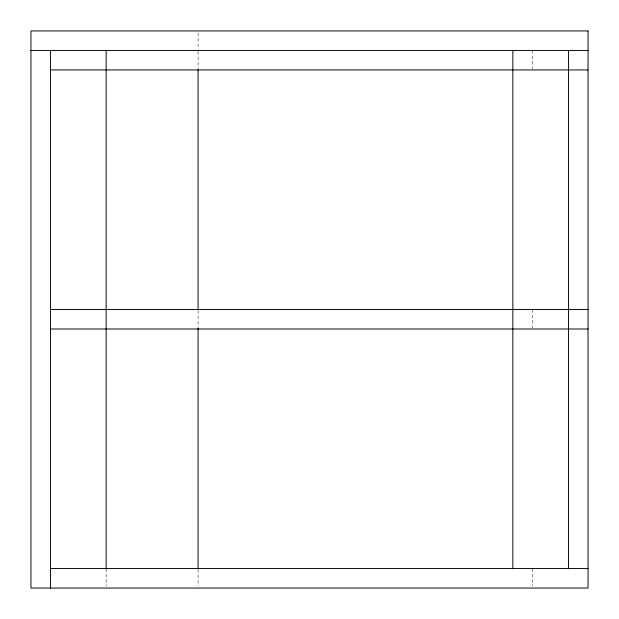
<?xml version="1.0" encoding="UTF-8"?>
<svg xmlns="http://www.w3.org/2000/svg" width="619" height="619" viewBox="0 0 619 619"><rect width="100%" height="100%" fill="white"/><g stroke="black" fill="none" stroke-linecap="round" stroke-linejoin="round"><path stroke-width="0.46" stroke-dasharray="3.1 2.32" d="M532.34 50.449L532.34 69.019M532.34 309.5L532.34 328.07M532.34 568.552L532.34 586.193M198.08 32.807L198.08 49.52M198.08 51.416L198.08 69.019M198.08 310.428L198.08 327.142M198.08 569.48L198.08 586.193M106.159 568.552L106.159 586.193"/><path stroke-width="0.93" d="M30.95 50.449L588.05 50.449M50.449 69.947L588.05 69.947M50.449 309.5L588.05 309.5M50.449 328.999L588.05 328.999M50.449 568.552L588.05 568.552M568.552 50.449L568.552 568.552M512.841 50.449L512.841 568.552M198.08 69.785L198.08 309.577M198.08 327.954L198.08 568.714M106.159 50.449L106.159 568.552M50.449 50.449L50.449 588.05M588.05 30.95L30.95 30.95L30.95 588.05L588.05 588.05L588.05 30.95"/></g></svg>
